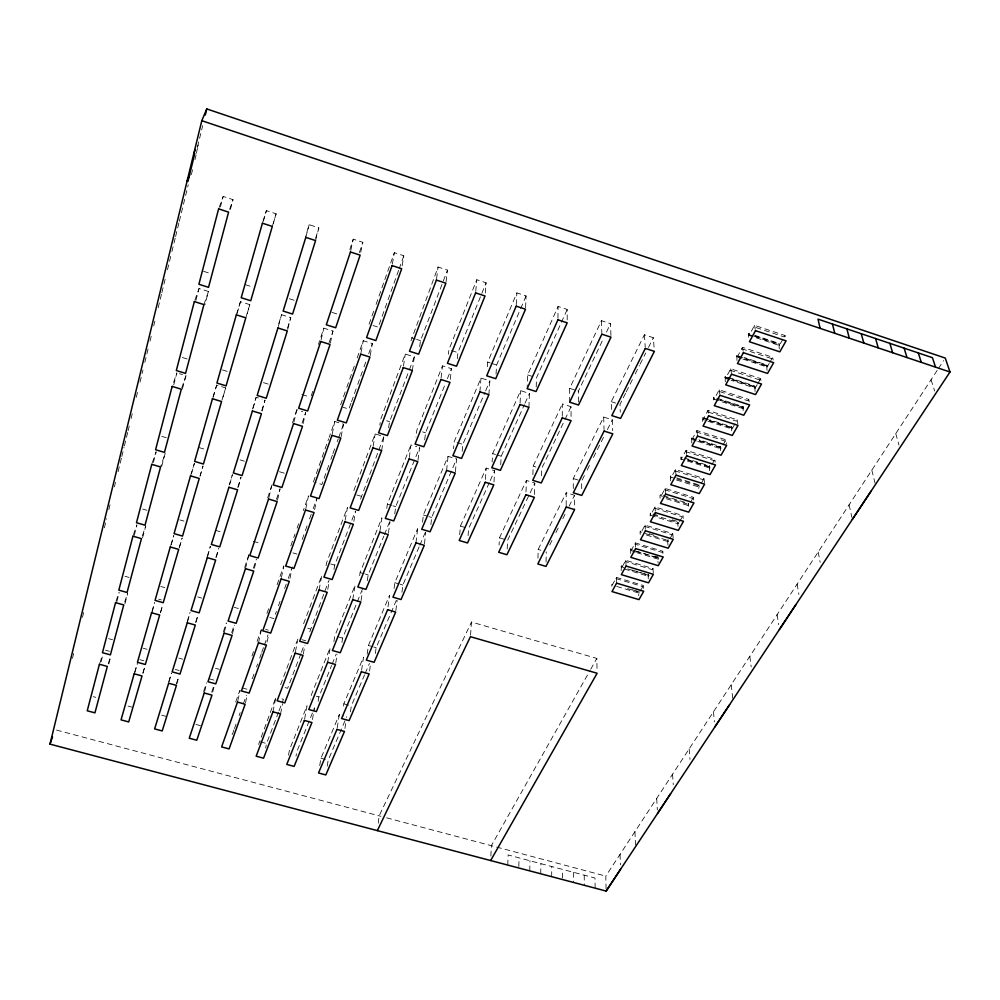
<?xml version="1.0" encoding="UTF-8"?>
<svg xmlns="http://www.w3.org/2000/svg" width="1000" height="1000" viewBox="0 0 1000 1000"><rect width="100%" height="100%" fill="white"/><g stroke="black" fill="none" stroke-linecap="round" stroke-linejoin="round"><path stroke-width="0.75" stroke-dasharray="5 3.75" d="M566.2 505.613L566.237 492.725L574.55 495.288L574.612 509.625M567.188 319.862L567.212 309.438L558.075 306.438L527.638 374.913L527.188 387.15M562.575 878.1L562.612 869.412M562.275 416.3L562.35 403.925L571.05 406.688L571.062 417.537M551.663 876.675L551.775 866.538M557.95 318.325L558.075 306.438M546.062 562.05L546.25 551.888M540.725 873.775L540.9 863.662M541.425 475.85L541.587 468.738L564.35 420.788M529.763 870.888L530 860.763M537.962 558.162L538.162 549.462L566.237 492.725M534.475 494.462L534.788 483.05L526.4 480.462L499.475 537.825L499.075 545.05M536.225 386.938L536.487 377.75L567.212 309.438M518.812 866.538L519.075 857.862M532.888 474.637L533.138 466.125L562.35 403.925M528.938 407.312L529.412 393.462L520.638 390.675L492.663 453.587L492.125 462.062M526.013 491.863L526.4 480.462M507.75 865.062L508.125 854.963L594.987 878.012L595.15 888.162M525.588 307.738L526.075 295.925L516.862 292.9L487.7 362.15L487.137 369.738M520.1 402.975L520.638 390.675M507.2 548.95L507.612 540.275L534.788 483.05M490.863 856.087L491.375 845.675L589.95 670.625M516.263 304.688L516.862 292.9M500.712 464.712L501.188 456.238L524.4 404.625M493.988 482.05L494.675 470.7L486.213 468.1L460.438 526.1L459.7 534.725M496.037 374.125L496.625 365.012L520.062 310.025M485.438 479.425L486.213 468.1M470.538 635.225L471.475 622.038L596.825 658.413L597.087 671.762M488.888 394.663L489.862 380.9L480.988 378.088L454.212 441.688L453.537 448.7M468.088 535.763L468.65 528.575L489.6 481.987M479.913 391.825L480.988 378.088M485.275 293.05L486.1 282.787L476.8 279.738L448.9 349.75L448.4 354.275M462.188 451.375L462.812 444.35L485.05 392.175M475.737 291.438L476.8 279.738M455.4 471.675L456.575 458.975L448.05 456.337L423.363 514.963L422.375 523.55M457.3 358.663L457.9 352.625L486.1 282.787M446.625 470.438L448.05 456.337M450.3 379.325L451.425 368.688L442.475 365.85L416.863 430.125L415.962 437.1M430.875 524.612L431.65 517.45L456.575 458.975M424.45 543.875L425.737 532.388M441.1 377.987L442.475 365.85M446.075 281.737L447.475 270.1L438.088 267.025L410.988 340.763M415.962 542.837L417.663 528.488L420.412 529.312M424.688 439.787L425.538 432.812L445.1 384.363M378.25 823.225L379.15 815.837L471.475 622.038M417.987 460.213L419.575 447.575L395.725 506.662L394.738 513.787M401.95 592.275L402.85 585.025L419.225 546.6M395.85 610.612L397.15 600.438M436.587 278.625L438.088 267.025M394.087 588.488L394.85 582.688L417.663 528.488M388.025 606.838L389.575 595.212L368.413 645.475L367.15 654.25M409.288 457.55L410.962 444.925L416.7 446.7M419.675 346.662L420.5 340.675L447.475 270.1M375.337 653.525L376.15 647.675L396.3 600.388M412.388 370.475L414.3 356.9L405.288 354.038L380.812 418.963L379.812 425.125M388.4 533.162L390.025 521.725M369.55 671L370.575 663.675M386.75 508.425L387.375 504.15L410.962 444.925M361.587 670.288L363.512 657.113L343.837 703.838L343.162 708.25M403.488 366.087L405.288 354.038M380.025 530.675L381.925 517.812L360.112 572.55L359.425 576.875M350.438 711.8L351.325 705.913L364.575 674.825M344.925 728.487L346.262 719.663M367.3 580.675L368.175 574.9L383.837 536.1M388.6 427.837L389.55 421.662L408.8 371.287M361.062 600.562L362.413 591.862M337.2 727.9L339.288 714.675L343.738 715.9M381.662 450.55L383.85 436.587L375.175 433.913L352.625 493.713M352.75 599.663L355.075 585.2L334.85 635.938L333.625 643.225M327.238 766.087L328.188 760.2L346.712 716.725M373.113 446.463L375.175 433.913M341.925 642.525L342.638 638.15L363.075 587.525M335.737 663.012L337.188 654.25M319.725 765.6L320.938 758.238L339.288 714.675M402.163 265.85L403.812 255.763L394.35 252.65L375.775 305.238M360.575 499.075L383.85 436.587M327.675 662.275L330.175 647.675L311.375 694.85L310.6 699.237M353.85 521.388L355.538 511.425M318.15 701.325L318.913 696.938L331.575 665.55M312.45 719.575L314.513 707.837L296.8 751.712L296 756.112M392.337 264.15L394.35 252.65M345.163 520.3L347.425 507.5L326.6 562.75L325.8 567.075M333.95 569.45L334.712 565.125L355.225 511.45M327.762 589.412L329.325 580.75M304.637 718.975L307.025 705.775L289.513 749.737L288.412 755.612M370.2 355.562L372.362 343.575L363.263 340.688L357.088 358.2M309.775 631.862L328.762 580.7M319.088 589.95L321.788 575.525L302.475 626.725M303.312 653.888L304.975 645.15M361 352.65L363.263 340.688M341.1 436.65L343.5 424.162L334.75 421.475L329.162 437.3M295.45 651.675L297.438 641.488M280.562 713.913L282.587 703.662M332.25 433.938L334.75 421.475M265.65 747.925L266.238 744.987M272.95 711.825L275.912 697.2L258.587 744.475M314.625 509.725L316.913 498.387L312.712 510.112M360.737 252.288L362.812 242.3L353.263 239.163L349.837 249.5M289.925 578.475L291.737 569.85M305.812 508.6L308.488 495.875L303.3 510.562M267.05 642.15L268.637 634.888M281.413 577.537L283.9 566.05M330.387 342.962L332.987 331.062L323.812 328.15L318.45 344.375M350.763 250.55L353.263 239.163M245.487 702.75L247.113 695.45M258.488 642.812L261.4 629.763M321.1 340.037L323.812 328.15M303.125 423.55L305.637 412.512L301.737 424.113M237.825 700.65L240.162 690.438M277.475 500.175L280.113 488.9M293.888 422.188L296.812 409.787L302.688 411.6M254.438 568.212L256.488 559.612M268.888 497.625L271.6 486.362M232.438 633.95L234.55 625.262M72.475 658.337L73.963 652.262M82.487 617.362L83.975 611.287M104.375 527.812L106.6 518.713M108.825 509.613L110.312 503.537M114.4 486.838L115.512 482.287M118.1 471.662L121.45 458M121.812 456.488L124.038 447.388M124.412 445.863L127.75 432.2M128.125 430.688L129.238 426.138M131.088 418.55L132.95 410.962M136.287 397.3L138.138 389.712M140 382.125L142.963 369.975M144.812 362.388L148.15 348.738M150.013 341.15L151.862 333.55M153.725 325.962L155.575 318.375M158.175 307.75L161.513 294.1M161.887 292.575L165.588 277.4M167.45 269.812L171.525 253.125M171.9 251.6L175.238 237.938M175.613 236.425L178.95 222.763M179.325 221.25L185.25 196.962M185.625 195.45L188.225 184.825M197.5 146.888L202.688 125.638M194.963 159.537L196.062 155.062M196.312 153.275L198.363 144.925L197.325 147.4M191.363 174.6L192.8 168.725M245.463 568.675L248.625 555.8M212.7 692.2L214.5 684.925M224.45 631.7L226.612 623.025M204.613 691.538L206.462 684.262M315.575 240.575L318.837 227.85L309.188 224.688L305.587 236.4M287.7 329.462L290.788 317.663L281.525 314.713L277.85 326.65M101.075 661.838L103.038 654.338M116.888 601.55L119.2 592.737M134.225 535.513L136.962 525.05M153.4 462.4L156.137 451.962M173.738 384.888L176.887 372.875L172.638 385.05M195.9 300.438L199.025 288.512L208.463 291.512L204.875 304.9M220.438 206.912L223.188 196.438L233.025 199.662L229.825 211.612M262.15 410.988L265.05 400.012L261.388 411.75M108.837 663.975L110.838 656.488M124.925 603.812L127.675 593.55M142.55 537.925L145.738 525.988M161.663 466.463L165.25 453.075L160.575 466.95M182.35 389.15L185.95 375.662L179.475 373.675M305.8 237.375L309.188 224.688M238.363 487.038L241 477.225M278.325 326.5L281.525 314.713M216.412 557.212L218.725 548.663M196.1 622.175L198.062 614.963M176.85 683.925L178.837 676.663M253.15 408.225L256.15 397.275L262.087 399.1M229.713 484.462L232.413 474.663L229.213 484.95M207.688 556.225L210.45 546.263M169.075 681.787L171.513 673.088M187.662 621.35L190.062 612.712M134.787 672.7L137.325 663.787M152.113 611.888L154.675 602.9M171.262 544.625L173.8 535.737M191.462 473.725L194.4 463.387M213.312 397.013L216.688 385.125L225.675 387.9L222.237 399.75M237.1 313.475L240.463 301.675L249.8 304.637L246.4 316.413M263.438 220.987L266.388 210.625L276.137 213.825L273.137 224.163M142.925 673.325L145.075 665.913M160.512 612.638L162.688 605.163M179.537 547.013L182.113 538.15M200.05 476.275L203.038 465.962L200.1 475.65M179.125 547.975L182.113 538.038M160.538 612.163L162.688 604.975M142.887 673.037L145.062 665.812M245.8 317.825L249.8 304.637M221.962 400.163L225.675 387.9M272.3 226.425L276.137 213.825M151.988 611.312L154.625 602.7M134.613 672.337L137.275 663.662M170.712 545.538L173.762 535.612M168.65 681.988L171.363 673.15M187.162 621.75L189.9 612.837M207.188 556.6L210.338 546.337M252.537 409.038L256.15 397.275M190.512 475.85L194.387 463.3M212.875 397.375L216.688 385.125M176.3 684.075L178.6 676.737M195.538 622.5L197.862 615.087M215.85 557.513L218.588 548.737M237.725 487.475L240.912 477.275M287.525 328.075L290.788 317.663M315.587 238.287L318.837 227.85M236.337 314.825L240.463 301.675M262.863 221.8L266.388 210.625M108.275 663.538L110.625 656.325M124.688 602.062L127.513 593.488M203.588 691.562L206.488 682.825M223.325 631.925L226.238 623.1M244.662 567.438L248.975 554.375M267.638 497.962L271.95 484.95M292.475 422.875L296.812 409.787M99.9 662.812L102.3 655.612M142.387 535.812L145.675 525.913M116.037 601.2L118.925 592.612M211.675 692.188L214.112 684.925M231.675 632.663L234.137 625.325M253.287 568.337L256.2 559.65M276.462 499.338L279.95 488.975M311.25 395.788L312.725 391.375M329.038 342.837L332.987 331.062M359.35 252.613L362.812 242.3M133.438 534.763L136.788 524.888M181.788 387.85L185.95 375.662M152.238 462.95L156.062 451.85M203.925 304.587L208.463 291.512M235.725 701.963L239.812 690.413M251.962 655.987L253.5 651.625M257.1 641.425L261.212 629.775M266.962 613.475L269 607.725M277.113 584.725L283.712 566.05M290.85 545.825L295 534.075M297.075 528.2L298.625 523.787M313.412 481.925L328.65 438.738M340.6 404.888L346.262 388.837M346.788 387.375L355.025 364.038M369.075 324.225L373.713 311.087M229.587 209.363L233.025 199.662M194.887 300.113L199.025 288.512M233.962 729.975L232.413 734.3L229.462 733.5M234.475 728.525L236.025 724.2M239.125 715.562L240.162 712.675M243.263 704.025L246.35 695.375M253.962 674.137L252.4 678.5L248.575 677.438M256.562 666.875L257.6 663.962M259.688 658.15L261.25 653.787M261.775 652.337L263.85 646.525M264.375 645.075L268.012 634.9M275.4 614.288L276.425 611.425M278.475 605.688L280.025 601.388M284.65 588.488L286.188 584.175M288.238 578.45L292.35 566.975M302.213 539.438L304.837 532.112M305.363 530.638L307.462 524.775M309.562 518.913L312.188 511.587M328.75 465.35L321.9 484.475L314.825 482.35M330.85 459.462L332.438 455.05M332.962 453.587L335.075 447.7M337.175 441.812L338.237 438.875M338.762 437.4L343.5 424.162M350.988 403.25L348.9 409.075L343.025 407.262M351.512 401.8L357.25 385.788M357.762 384.338L363.5 368.325M364.025 366.863L366.112 361.037M368.713 353.762L372.362 343.575M398.6 270.338L378.25 327.163L373 325.487M399.125 268.875L403.812 255.763M219.137 207.5L223.188 196.438M280.613 684.725L298.012 638.575M278.538 712.125L266.537 743.525L259.2 741.538M279.088 710.7L283.45 699.275L279.688 698.238M300.85 653.737L287.65 688.275L285.125 687.575M301.4 652.3L304.15 645.1M409.35 369.85L414.3 356.9M332.15 664.125L336.188 654.15M384.425 534.663L389.637 521.725M447.4 378.663L451.425 368.688M365.175 673.413L369.387 663.525M419.837 545.188L425.288 532.375M485.65 390.763L489.862 380.9M520.662 308.612L526.075 295.925M490.238 480.575L494.675 470.7M525.025 403.225L529.412 393.462M569.663 402.2L569.663 388.35L601.438 320.675L610.487 323.65L610.95 335.662M565.025 419.387L571.05 406.688M578.513 401.95L578.425 391.15L603.8 337.713M606.475 332.088L610.487 323.65M573.288 488.537L573.25 478.55L603.675 417.05L612.3 419.787L612.7 430.712M611.575 409.412L611.287 401.662L644.375 334.775L653.337 337.725L654.15 348.325M549.7 544.987L553.15 538.075M555.913 532.562L559.362 525.65M562.812 518.75L565.575 513.225M569.025 506.325L574.55 495.288M584.412 475.562L581.625 481.138L581.712 489.712M587.2 469.988L590.688 463.013M593.475 457.438L604.625 435.125M607.413 429.55L612.3 419.787M625.538 393.312L619.975 404.438L620.312 412.2M626.225 391.925L632.487 379.425M635.262 373.862L639.438 365.525M640.125 364.125L645.688 353.013M648.462 347.45L653.337 337.725M621.15 570.662L621.413 565.925L624.263 566.788M630.625 553.413L630.862 548.663L630.975 550.887L635.288 552.2M670.475 480.775L670.612 476.025L675.088 477.425M691.737 442.925L691.75 437.413L691.975 439.575L696.312 440.95M708.475 419.363L702.663 417.488L702.513 421.463M725.288 381.8L725.188 376.325L754.837 386.025L755.188 388.15L731.137 380.3M736.975 360.525L736.825 355.075L737.138 357.175L741.425 358.575M748.662 337.3L748.713 333.338L753.037 334.775M643.562 588.387L643.413 585.513L616.425 577.425L612.225 585.087L612.15 582.85L611.737 583.612L611.825 586.263M653.288 572.85L653.012 568.562L625.788 560.337L621.5 568.15L621.413 565.925M630.975 550.887L635.337 542.913L662.8 551.275L663.112 555.55M673.138 537.888L672.8 533.625L645.088 525.125L640.625 533.263L640.5 531.05L640.062 531.85L640.212 534.487M652.812 514.8L678.9 522.85L678.325 523.862L650.475 515.288L655.037 506.987L682.987 515.625L683.25 518.462M693.675 500.075L693.388 497.262L665.188 488.462L660.537 496.938L660.375 494.75L659.912 495.575L660.113 498.188M704.475 482.713L704.013 478.512L675.537 469.562L670.8 478.212L670.612 476.025M687.6 459.812L710.5 467.05L709.887 468.125L681.275 459.1L686.125 450.262L714.85 459.363L715.188 462.163M691.975 439.575L696.925 430.55L725.925 439.812L726.475 443.975M734.975 423.837L732.062 428.988L702.9 419.637L707.962 410.412L737.237 419.85L737.837 423.988M720.6 400L744.15 407.638L743.5 408.787L714.075 399.263L719.237 389.85L748.787 399.45L749.225 402.188M729.725 379.837L725.475 378.45L730.763 368.825L760.6 378.6L761.062 381.325M737.138 357.175L742.537 347.325L772.663 357.287L773.162 359.988M782.812 339.375L779.35 345.487L749.062 335.412L754.575 325.35L785 335.513L785.537 338.175M590.712 669.275L596.825 658.413M676.575 477.9L698.925 484.9L698.713 488.35M709.6 470.7L709.638 465.95L683.938 457.825M720.475 450.575L720.588 446.6L698.962 439.712M731.675 430.812L731.762 426.838L709.938 419.825M743.112 410.625L743.175 406.65L716.737 398.088M755.05 391.512L754.837 386.025M767.025 370.412L766.762 364.938L743.95 357.425M779.25 348.85L778.95 343.387L754.475 335.25M616.7 586.425L639.1 593.125L639.637 592.188M640.263 591.062L643.413 585.513M624.362 569.012L648.612 576.325L649.163 575.363L624.888 568.05M653.012 568.562L652.375 569.675L625.175 561.462M636.725 552.625L658.325 559.188L658.875 558.2L631.512 549.9M662.8 551.275L662.163 552.4L634.712 544.05M646.438 535.037L668.225 541.7L668.787 540.7L641.175 532.263M670.125 538.337L672.8 533.625M679.587 521.638L682.987 515.625M666.45 498.775L688.637 505.675L689.225 504.625L661.112 495.9M690.612 502.163L693.388 497.262M676.475 479.988L699.15 487.1L699.75 486.037L670.15 476.887M701.175 483.512L704.013 478.512M711.963 464.475L714.85 459.363M697.75 441.413L720.863 448.762L721.488 447.663L692.588 438.462M722.975 445.037L725.925 439.812M737.237 419.85L736.5 421.163L707.237 411.737M748.787 399.45L748.037 400.788L718.487 391.2M755.188 388.15L757.175 384.637M757.837 383.475L760.6 378.6M742.85 359.05L767.138 367.05L769.175 363.462M769.85 362.262L772.663 357.287M785 335.513L784.2 336.938L753.787 326.8M606.087 889.025L605.8 876.1L937.75 369.538M938.425 368.5L943.587 360.613M56.537 730.075L380.962 816.325M386.625 817.825L605.8 876.1M93.287 696.663L95.825 697.35M128 706.05L131.775 707.075M161.7 715.175L166.213 716.388M195.963 724.438L200.438 725.65M320.938 758.238L325.288 759.412M108.562 638.638L112.5 639.738M143.162 648.225L147.075 649.312M178.8 658.1L182.675 659.175M215.5 668.275L219.35 669.338M316.4 696.237L318.913 696.938M343.837 703.838L351.325 705.913M105.525 650.2L109.438 651.287M139.887 659.688L143.775 660.75M175.287 669.45L179.15 670.512M209.213 678.8L215.575 680.562M242.087 687.875L247.15 689.262M124.987 576.275L129.062 577.425M160.812 586.45L164.85 587.6M197.7 596.938L201.713 598.088M234.35 607.362L238.337 608.5M269.9 617.475L273.863 618.587M307.712 628.212L310.325 628.962M337.45 636.675L342.638 638.15M368.413 645.475L372.287 646.575M373.575 646.938L376.15 647.675M158.625 599.15L161.312 599.913M265.65 629.425L268.275 630.163M301.913 639.688L305.8 640.788M142.688 509.038L146.912 510.275M179.825 519.888L184.013 521.112M215.287 530.25L222.213 532.275M253.287 541.35L261.537 543.75M292.863 552.9L296.962 554.1M330.662 563.938L334.712 565.125M360.112 572.55L364.15 573.725M365.487 574.113L368.175 574.9M394.85 582.688L398.85 583.862M400.188 584.25L402.85 585.025M161.812 436.375L166.2 437.688M198.925 447.525L206.175 449.7M240.05 459.888L244.375 461.175M279.462 471.725L285.163 473.438M356.838 494.975L361.05 496.238M387.375 504.15L391.55 505.4M392.938 505.825L395.725 506.662M423.363 514.963L427.512 516.213M428.888 516.625L431.65 517.45M460.438 526.1L465.913 527.75M499.475 537.825L504.9 539.462M538.162 549.462L540.862 550.262M615.825 578.525L642.788 586.613M632.6 589.85L638.562 591.625L638.763 595.625M627.688 588.612L638.138 591.737M621 566.7L623.837 567.55M632.388 570.125L646.625 574.425M655.3 556.075L658.175 556.95L658.325 559.188M630.438 549.45L634.75 550.75M636.188 551.188L657.725 557.737L658.088 563.025M649.2 533.713L655 535.487M644.45 526.287L672.138 534.788M182.338 357.5L190.162 359.925M222.425 369.913L227.6 371.512M263.463 382.625L268.587 384.212M301.863 394.513L309.275 396.8M386.637 420.763L389.55 421.662M422.65 431.912L425.538 432.812M457.075 442.575L462.812 444.35M492.663 453.587L495.5 454.475M496.925 454.913L501.188 456.238M533.138 466.125L535.95 467M573.25 478.55L580.225 480.7M654.375 508.175L682.325 516.812M653.263 513.987L657.65 515.337M672.288 519.85L678.138 521.65L678.325 523.862M664.513 489.688L692.712 498.462M663.325 495.662L686.95 503M674.862 470.8L703.312 479.738M685.425 451.525L714.137 460.625M687.738 460.05L709.15 466.812M691.263 438.3L720.088 447.475M203.538 271.312L210.338 273.488M245.3 284.662L252.037 286.812M289.363 298.75L294.688 300.45M331.962 312.362L337.25 314.05M411.413 337.762L415.312 339.012M416.613 339.425L420.5 340.675M451.475 350.575L457.9 352.625M487.7 362.15L490.25 362.962M491.525 363.375L496.625 365.012M527.638 374.913L533.538 376.8M569.663 388.35L578.425 391.15M611.287 401.662L615.638 403.05M696.213 431.85L725.2 441.1M703.525 418.5L707.9 419.9M709.362 420.363L732.7 427.863M709.438 420.725L731.25 427.738M716.225 399.012L742.663 407.562M730 370.2L759.825 379.975M726.137 377.262L730.375 378.638M731.8 379.1L755.863 386.962M724.663 377.275L754.312 386.962M737.812 355.95L767.825 365.85M736.287 356.037L766.225 365.9M741.762 348.738L771.875 358.688M755.525 336.087L780.05 344.25M748.175 334.325L752.487 335.763M753.938 336.238L778.4 344.375M931.062 379.738L934.663 390.975M895.763 433.612L898.925 445.05M871.812 470.15L875.05 483.162M849.087 504.825L851.912 517.413M778.95 343.387L779.35 345.487M818.175 552L820.15 562.312M766.762 364.938L767.138 367.05M754.575 325.35L755.263 329.338M797.138 584.113L798.913 594.475M748.713 333.338L749.062 335.412M742.537 347.325L743.175 351.35M777.125 614.637L778.65 624.637M743.175 406.65L743.5 408.787M730.763 368.825L731.338 372.875M725.188 376.325L725.475 378.45M731.762 426.838L732.062 428.988M719.237 389.85L719.775 393.925M749.825 656.3L751.175 666.775M720.588 446.6L720.863 448.762M714.075 399.263L713.8 397.125L713.675 401.1M707.962 410.412L708.288 413.162M709.638 465.95L709.887 468.125M702.663 417.488L702.9 419.637M731.2 684.725L732.9 699.712M696.925 430.55L697.375 434.7M698.925 484.9L699.15 487.1M713.45 711.825L714.45 721.912M686.125 450.262L686.525 454.425M688.637 505.675L688.425 503.462L688.325 508.225M681.275 459.1L681.075 456.925L680.888 460.887M675.537 469.562L675.913 473.75M677.675 522.463L678.012 526.413M689.163 748.875L690 759.4M665.188 488.462L665.512 492.675M668.05 539.475L668.225 541.7M667.6 540.275L668 545.55M644.375 334.775L645.212 346.875M655.037 506.987L655.325 511.213M672.55 774.225L673.275 784.75M650.475 515.288L650.337 513.088L650.062 516.525M648.487 574.087L648.612 576.325M645.088 525.125L645.337 529.375M648.05 574.85L648.288 578.837M656.7 798.425L657.35 809.975M638.987 590.875L639.1 593.125M635.337 542.913L635.562 547.175M625.788 560.337L625.975 564.612M634.95 831.612L635.513 845.113M616.425 577.425L616.575 581.712M620.05 854.35L620.388 864.837M601.438 320.675L601.8 332.675M603.675 417.05L604.038 429.513M584.225 875.15L584.312 885.3M573.438 872.288L573.462 882.425"/><path stroke-width="1.5" d="M50 744.137L201.8 120.688L206.775 108.938L945.263 358.062L950 372L606.138 891.062L50 744.137L52.512 736.9M205.287 115.013L206.775 108.938M189.688 174.825L187.087 181.125L187.963 181.412L194.75 153.6L193.863 153.3L195.413 149.588M377.35 830.612L470.425 636.7L597.125 673.25L490.65 860.55M871.062 491.15L852.35 519.4M795.863 604.675L779.4 629.513M729.525 704.812L714.938 726.838M670.562 793.8L657.55 813.462M201.8 120.688L950 372M935.55 367.15L932.45 357.7L818 319.15L820.15 328.387M918.312 352.938L921.3 362.362M904.125 348.162L907 357.55M889.887 343.363L892.638 352.738M875.612 338.55L878.238 347.9M861.275 333.725L863.8 343.038M846.9 328.888L849.3 338.175M832.475 324.025L834.75 333.288M620.525 869.338L606.138 891.062M99.425 664.262L87.238 710.788L94.938 712.862L107.325 666.425L99.425 664.262M115.562 602.625L102.463 652.675L110.412 654.862L123.75 604.925L115.562 602.625M132.95 536.175L118.825 590.15L127.062 592.475L141.438 538.638L132.95 536.175M151.762 464.338L136.475 522.712L145.025 525.188L160.575 466.95L151.762 464.338M172.162 386.4L155.575 449.738L164.462 452.388L181.337 389.2L172.162 386.4M194.363 301.562L176.312 370.538L185.55 373.375L203.925 304.587L194.363 301.562M218.625 208.875L198.9 284.262L208.525 287.325L228.6 212.138L218.625 208.875M134.175 673.787L121.05 719.875L128.688 721.938L142.025 675.938L134.175 673.787M151.55 612.75L137.438 662.312L145.338 664.488L159.675 615.025L151.55 612.75M170.275 546.962L155.062 600.388L163.238 602.7L178.688 549.388L170.275 546.962M190.512 475.85L174.062 533.625L182.55 536.087L199.25 478.45L190.512 475.85M212.463 398.738L194.625 461.4L203.425 464.038L221.55 401.525L212.463 398.738M236.337 314.825L216.925 383.038L226.088 385.863L245.8 317.825L236.337 314.825M262.425 223.2L241.213 297.725L250.75 300.75L272.3 226.425L262.425 223.2M168.663 683.238L154.625 728.9L162.2 730.938L176.45 685.375L168.663 683.238M187.262 622.788L172.162 671.875L180 674.038L195.325 625.05L187.262 622.788M207.288 557.65L191.025 610.55L199.137 612.85L215.65 560.062L207.288 557.65M228.938 487.262L211.35 544.45L219.762 546.888L237.613 489.837L228.938 487.262M252.4 410.962L233.337 472.975L242.075 475.588L261.425 413.725L252.4 410.962M277.925 327.975L257.175 395.438L266.262 398.237L287.312 330.938L277.925 327.975M305.8 237.375L283.137 311.062L292.587 314.062L315.575 240.575L305.8 237.375M204.25 692.987L189.25 738.213L196.775 740.238L211.975 695.113L204.25 692.987M224.088 633.15L207.975 681.737L215.763 683.875L232.087 635.388L224.088 633.15M245.463 568.675L228.1 621.038L236.15 623.312L253.75 571.075L245.463 568.675M268.55 499.038L249.788 555.612L258.137 558.038L277.15 501.587L268.55 499.038M293.562 423.575L273.238 484.9L281.9 487.488L302.5 426.3L293.562 423.575M320.763 341.512L298.65 408.225L307.65 410.988L330.062 344.45L320.763 341.512M350.45 251.975L326.312 324.787L335.675 327.775L360.138 255.15L350.45 251.975M237.488 702.1L221.625 746.912L229.088 748.925L245.162 704.212L237.488 702.1M258.488 642.812L241.438 690.95L249.163 693.088L266.425 645.05L258.488 642.812M281.1 578.975L262.738 630.825L270.725 633.088L289.325 581.35L281.1 578.975M305.512 510.025L285.675 566.038L293.962 568.438L314.05 512.55L305.512 510.025M331.975 435.325L310.475 496.025L319.062 498.587L340.825 438.038L331.975 435.325M360.725 354.15L337.35 420.138L346.275 422.887L369.938 357.062L360.725 354.15M392.088 265.587L366.575 337.6L375.863 340.55L401.688 268.725L392.088 265.587M272.95 711.825L256.15 756.188L263.562 758.188L280.562 713.913L272.95 711.825M295.163 653.125L277.125 700.788L284.788 702.9L303.038 655.35L295.163 653.125M319.088 589.95L299.662 641.263L307.587 643.5L327.238 592.3L319.088 589.95M344.913 521.725L323.938 577.137L332.15 579.525L353.363 524.237L344.913 521.725M372.875 447.863L350.15 507.887L358.675 510.425L381.662 450.55L372.875 447.863M403.263 367.6L378.562 432.837L387.413 435.562L412.388 370.475L403.263 367.6M436.4 280.075L409.462 351.238L418.65 354.162L445.9 283.188L436.4 280.075M304.375 720.438L286.762 764.425L294.125 766.4L311.938 722.513L304.375 720.438M327.675 662.275L308.762 709.5L316.375 711.6L335.5 664.475L327.675 662.275M352.75 599.663L332.388 650.512L340.262 652.738L360.85 602L352.75 599.663M379.812 532.1L357.825 586.987L365.975 589.35L388.2 534.587L379.812 532.1M409.113 458.95L385.3 518.387L393.75 520.913L417.812 461.613L409.113 458.95M440.925 379.5L415.062 444.075L423.837 446.775L449.975 382.362L440.925 379.5M475.613 292.9L447.413 363.312L456.525 366.213L485.037 295.975L475.613 292.9M336.975 729.375L318.512 772.962L325.825 774.925L344.475 731.438L336.975 729.375M361.375 671.75L341.562 718.538L349.113 720.612L369.137 673.925L361.375 671.75M387.638 609.738L366.312 660.1L374.125 662.3L395.662 612.062L387.638 609.738M415.962 542.837L392.95 597.188L401.037 599.538L424.288 545.312L415.962 542.837M446.625 470.438L421.712 529.263L430.1 531.775L455.262 473.088L446.625 470.438M479.913 391.825L452.863 455.725L461.562 458.4L488.888 394.663L479.913 391.825M516.188 306.163L486.7 375.812L495.737 378.688L525.525 309.225L516.188 306.163M485.25 482.262L459.2 540.475L467.525 542.962L493.812 484.888L485.25 482.262M520.037 404.513L491.763 467.7L500.387 470.363L528.938 407.312L520.037 404.513M557.938 319.812L527.125 388.675L536.087 391.525L567.188 322.837L557.938 319.812M525.913 494.712L498.688 552.275L506.925 554.738L534.4 497.312L525.913 494.712M562.263 417.85L532.712 480.325L541.263 482.95L571.075 420.637L562.263 417.85M601.838 334.175L569.663 402.2L578.538 405.025L611 337.163L601.838 334.175M566.2 507.05L537.825 563.962L545.988 566.413L574.612 509.625L566.2 507.05M604.087 431.075L573.3 492.825L581.763 495.425L612.812 433.837L604.087 431.075M645.325 348.387L611.8 415.613L620.588 418.413L654.388 351.35L645.325 348.387M616.625 583.15L611.987 591.575L638.975 599.625L643.725 591.263L616.625 583.15M626.038 566.038L621.312 574.637L648.525 582.812L653.375 574.288L626.038 566.038M635.638 548.587L630.812 557.362L658.263 565.675L663.213 556.975L635.638 548.587M645.425 530.788L640.5 539.738L668.213 548.2L673.25 539.312L645.425 530.788M655.413 512.625L650.387 521.763L678.35 530.35L683.5 521.287L655.413 512.625M665.612 494.075L660.487 503.4L688.7 512.15L693.95 502.9L665.612 494.075M676.025 475.15L670.788 484.675L699.262 493.562L704.625 484.125L676.025 475.15M686.663 455.825L681.312 465.538L710.05 474.588L715.525 464.95L686.663 455.825M697.525 436.075L692.062 446L721.062 455.213L726.663 445.363L697.525 436.075M708.612 415.9L703.037 426.05L732.312 435.425L738.025 425.363L708.612 415.9M719.95 395.288L714.25 405.662L743.8 415.213L749.65 404.925L719.95 395.288M731.538 374.225L725.713 384.825L755.55 394.55L761.525 384.038L731.538 374.225M743.388 352.688L737.425 363.525L767.55 373.425L773.662 362.688L743.388 352.688M755.5 330.662L749.4 341.75L779.825 351.838L786.075 340.85L755.5 330.662"/></g></svg>
